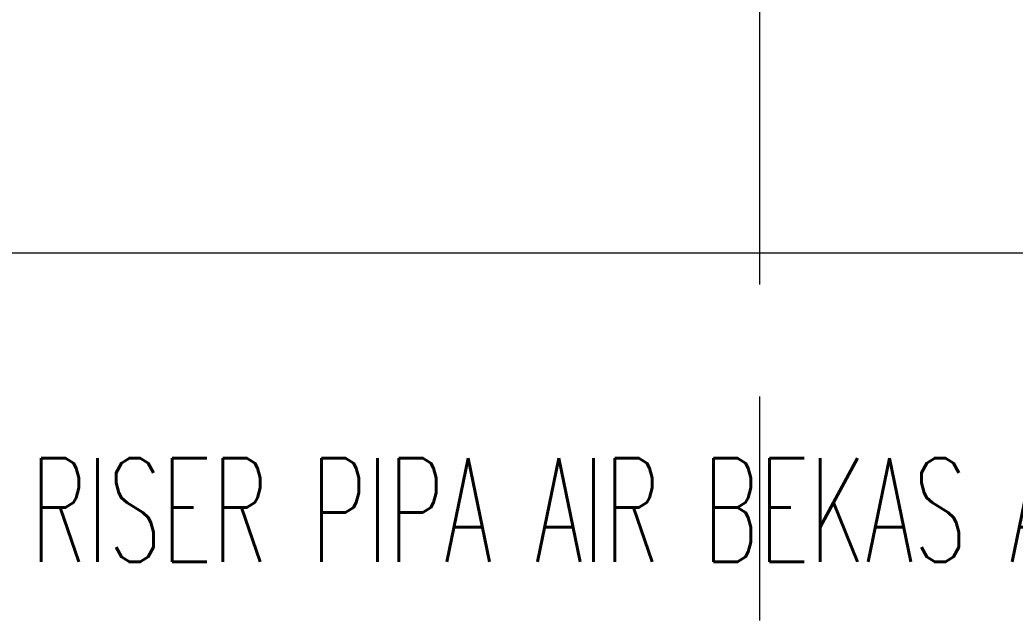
# Model space of a CAD drawing. Header units: millimetres. Extents: x -280308 to 6402717, y -14 to 2073074.
# Drawn here: x -29226 to -26827, y 328564 to 330018 of the extents above; entities that cross this region are included whole.
import ezdxf
from ezdxf.enums import TextEntityAlignment as Align

# ---------------------------------------------------------------- set-up
doc = ezdxf.new("R2010")
doc.units = ezdxf.units.MM
for name, pattern in [('ACAD_ISO08W100', [36, 24, -3, 6, -3]), ('Default', [0]), ('I02_HIDDEN', [6, 4, -2])]:
    doc.linetypes.add(name, pattern=pattern)
doc.layers.get('0').update_dxf_attribs({"lineweight": 0})
for name, color, linetype, lineweight in [('A-ANNOTATION', 144, 'Continuous', 0), ('A-Z22-T-Anno_Text', 152, 'Continuous', 9), ('A-Z774-E-Hidden', 142, 'I02_HIDDEN', 0)]:
    doc.layers.add(name, color=color, linetype=linetype, lineweight=lineweight)
doc.layers.add('A-TEXT', color=254, linetype='Continuous')
doc.layers.add('Teks-PL', color=7, linetype='Default', true_color=0xff0a0a)
doc.styles.add('RS', font='ROMANS.SHX', dxfattribs={"width": 0.8})
doc.styles.get("Standard").update_dxf_attribs({"font": 'arial.ttf'})
doc.styles.add('TGF_A', font='arial.ttf')

# ---------------------------------------------------------------- blocks, each defined once
blk = doc.blocks.new('*U552')
at = {"layer": 'A-ANNOTATION', "linetype": 'ACAD_ISO08W100', "ltscale": 0.25}
blk.add_lwpolyline([(0, -5), (0, -90.5606)], dxfattribs=at)
at = {"layer": 'A-TEXT'}
blk.add_attdef('N', text='', height=0.9, dxfattribs=at).set_placement((0, 2.75), align=Align.MIDDLE_CENTER)
blk = doc.blocks.new('A$Cf37525da')
at = {"color": 124, "xscale": -360.0000000000001, "yscale": 360.0000000000001, "zscale": 360.0000000000001, "rotation": 180}
blk.add_blockref('*U552', (-49750, -25932.8), dxfattribs=at)
blk = doc.blocks.new('*U517')
at = {"layer": 'A-Z774-E-Hidden', "color": 0, "lineweight": -2}
blk.add_lwpolyline([(0, 2.99736), (-3.00134, 2.99736, 0.414214), (-3.12634, 2.87236), (-3.12634, 1.54818, 0.414214), (-3.00134, 1.42318), (0, 1.42318), (3.51756, 1.42318, 0.414214), (3.64256, 1.54818), (3.64256, 2.87236, 0.414214), (3.51756, 2.99736)], format="xyb", close=True, dxfattribs=at)
at = {"color": 7, "lineweight": -2, "style": 'TGF_A', "flags": 8}
for tag, height, p in [('NOTE1', 0.0625, (0, 0.3375)), ('DET', 0.09375, (0, 0.09612)), ('SHT', 0.075, (0, -0.10211)), ('NOTE2', 0.0625, (0, -0.39942))]:
    blk.add_attdef(tag, text='', height=height, dxfattribs=at).set_placement(p, align=Align.MIDDLE)
blk = doc.blocks.new('1')
at = {"ltscale": 0.25}
blk.add_blockref('A$Cf37525da', (22307.9, 350273.3), dxfattribs=at)
at = {"layer": 'A-Z22-T-Anno_Text', "color": 162, "lineweight": 20, "true_color": 0x0b2be0, "xscale": 4266.666666600002, "yscale": 4266.666666600002, "zscale": 4266.666666600002}
blk.add_blockref('*U517', (-19145.6, 323384.5), dxfattribs=at)

msp = doc.modelspace()

# ---------------------------------------------------------------- block references
msp.add_blockref('1', (0, 0))

# ---------------------------------------------------------------- texts
at = {"layer": 'Teks-PL', "color": 7, "style": 'RS', "width": 0.6}
msp.add_text('RISER PIPA AIR BEKAS ABS%%C100', height=250, dxfattribs=at).set_placement((-29200, 328711.6))

doc.saveas('drawing.dxf')
